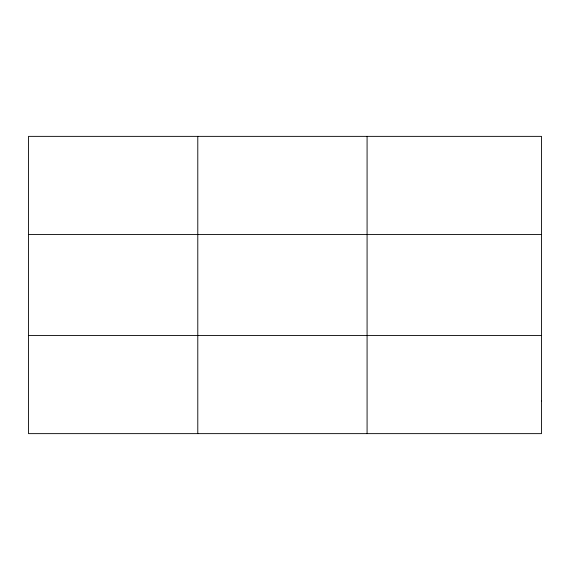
<?xml version="1.0" encoding="UTF-8"?>
<svg xmlns="http://www.w3.org/2000/svg" width="570" height="570" viewBox="0 0 570 570"><rect width="100%" height="100%" fill="white"/><g stroke="black" fill="none" stroke-linecap="round" stroke-linejoin="round"><path stroke-width="0.85" d="M197.79 136.365L197.79 433.635M367.08 136.365L367.08 433.635M28.5 234.462L541.5 234.462M28.5 335.538L541.5 335.538M541.5 400.938L541.5 433.635L28.5 433.635L28.5 136.365L541.5 136.365L541.5 400.938"/></g></svg>
